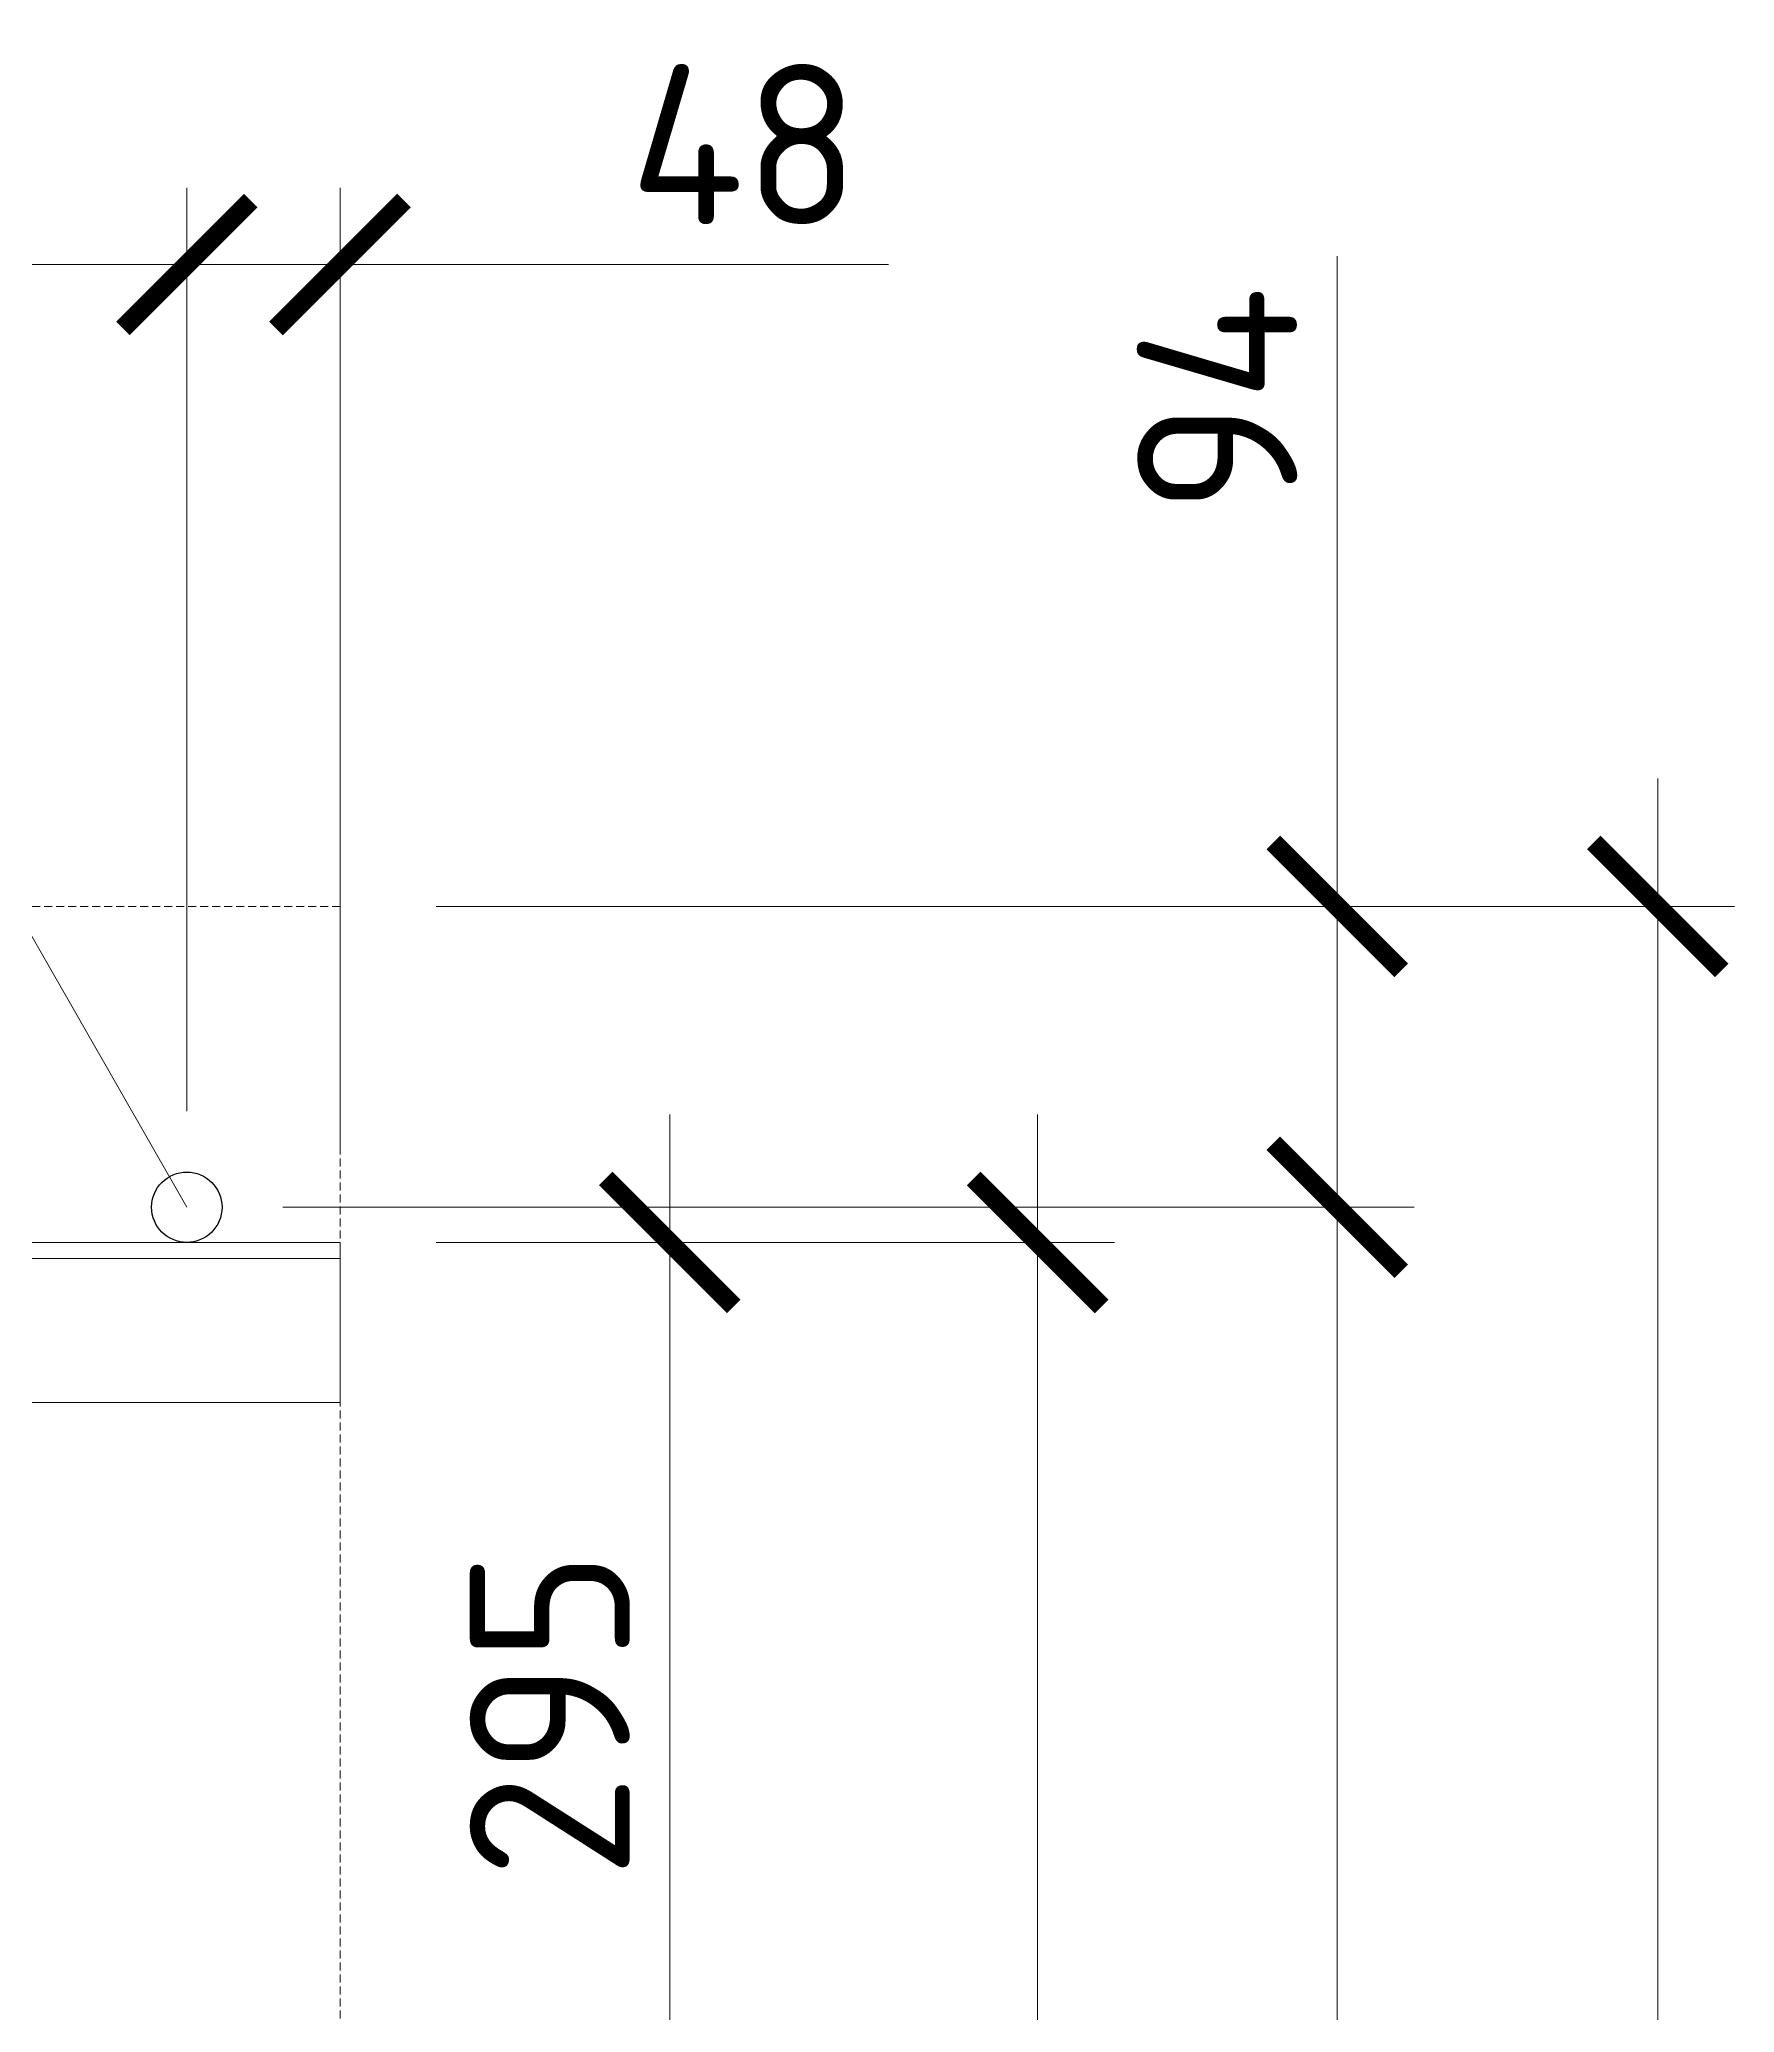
# Model space of a CAD drawing. Header units: millimetres. Extents: x -65574 to 111613, y -106550 to -50518.
# Drawn here: x 20617 to 21147, y -65539 to -64923 of the extents above; entities that cross this region are included whole.
import ezdxf

# ---------------------------------------------------------------- set-up
doc = ezdxf.new("R2010")
doc.units = ezdxf.units.MM
doc.linetypes.add('невидимая', pattern=[0.375, 0.25, -0.125])
doc.layers.get('Defpoints').update_dxf_attribs({"color": 6})
doc.styles.add('GOST-2.304_Type-B', font='GOST Common.ttf')
doc.dimstyles.new('УРСТ', dxfattribs={"dimtxt": 2.5, "dimasz": 2, "dimexe": 1.2, "dimexo": 1.5, "dimtad": 1, "dimdec": 0, "dimrnd": 1, "dimzin": 0, "dimdsep": 46, "dimtxsty": 'GOST-2.304_Type-B', "dimblk": 'ARCHTICK', "dimcen": 2, "dimdle": 2, "dimadec": 0, "dimazin": 0, "dimtfac": 1, "dimtdec": 0, "dimtmove": 1, "dimatfit": 0, "dimldrblk": 'NONE', "dimfxl": 1, "dimtolj": 1, "dimtzin": 0, "dimlwd": 15, "dimlwe": 15, "dimarcsym": 0})

# ---------------------------------------------------------------- blocks, each defined once
blk = doc.blocks.new('_ArchTick')
at = {"color": 0, "linetype": 'ByBlock', "const_width": 0.15}
blk.add_lwpolyline([(-0.5, -0.5), (0.5, 0.5)], dxfattribs=at)
blk = doc.blocks.new('*D322')
at = {"color": 0, "lineweight": 15, "ltscale": 100, "transparency": 16777216}
for p, q in [((18843.26, -65257.61), (18843.26, -64969)), ((20663.26, -65257.61), (20663.26, -64969)), ((18803.26, -64993), (20703.26, -64993))]:
    blk.add_line(p, q, dxfattribs=at)
at = {"layer": 'Defpoints', "color": 0, "lineweight": -2, "ltscale": 100, "transparency": 16777216}
for p in [(20663.26, -64993), (18843.26, -65287.61), (20663.26, -65287.61)]:
    blk.add_point(p, dxfattribs=at)
at = {"color": 0, "lineweight": 15, "ltscale": 100, "transparency": 16777216, "xscale": 40, "yscale": 40, "zscale": 40, "rotation": 180}
blk.add_blockref('_ArchTick', (18843.26, -64993), dxfattribs=at)
at = {"color": 0, "lineweight": 15, "ltscale": 100, "transparency": 16777216, "xscale": 40, "yscale": 40, "zscale": 40}
blk.add_blockref('_ArchTick', (20663.26, -64993), dxfattribs=at)
at = {"color": 0, "lineweight": 15, "ltscale": 100, "transparency": 16777216, "insert": (19753.26, -64955.5), "char_height": 50, "attachment_point": 5, "style": 'GOST-2.304_Type-B'}
blk.add_mtext('\\A1;13х140=1820', dxfattribs=at)
blk = doc.blocks.new('_None')
blk = doc.blocks.new('*D324')
at = {"color": 0, "lineweight": 15, "ltscale": 100, "transparency": 16777216}
for p, q in [((20663.26, -65257.61), (20663.26, -64969)), ((20711.15, -65268.61), (20711.15, -64969)), ((20663.26, -64993), (20623.26, -64993)), ((20663.26, -64993), (20711.15, -64993)), ((20663.26, -64993), (20711.15, -64993)), ((20711.15, -64993), (20751.15, -64993)), ((20882.55, -64993), (20711.15, -64993))]:
    blk.add_line(p, q, dxfattribs=at)
at = {"layer": 'Defpoints', "color": 0, "lineweight": -2, "ltscale": 100, "transparency": 16777216}
for p in [(20711.15, -64993), (20663.26, -65287.61), (20711.15, -65298.61)]:
    blk.add_point(p, dxfattribs=at)
at = {"color": 0, "lineweight": 15, "ltscale": 100, "transparency": 16777216, "xscale": 40, "yscale": 40, "zscale": 40}
blk.add_blockref('_ArchTick', (20663.26, -64993), dxfattribs=at)
at = {"color": 0, "lineweight": 15, "ltscale": 100, "transparency": 16777216, "xscale": 40, "yscale": 40, "zscale": 40, "rotation": 180}
blk.add_blockref('_ArchTick', (20711.15, -64993), dxfattribs=at)
at = {"color": 0, "lineweight": 15, "ltscale": 100, "transparency": 16777216, "insert": (20837.55, -64955.5), "char_height": 50, "attachment_point": 5, "style": 'GOST-2.304_Type-B'}
blk.add_mtext('\\A1;48', dxfattribs=at)
blk = doc.blocks.new('*D328')
at = {"color": 0, "lineweight": 15, "ltscale": 100, "transparency": 16777216}
for p, q in [((20929.2, -65258.61), (20929.2, -65928.61)), ((20741.15, -65298.61), (20953.2, -65298.61)), ((20741.15, -65888.61), (20953.2, -65888.61))]:
    blk.add_line(p, q, dxfattribs=at)
at = {"layer": 'Defpoints', "color": 0, "lineweight": -2, "ltscale": 100, "transparency": 16777216}
for p in [(20711.15, -65298.61), (20711.15, -65888.61), (20929.2, -65888.61)]:
    blk.add_point(p, dxfattribs=at)
at = {"color": 0, "lineweight": 15, "ltscale": 100, "transparency": 16777216, "xscale": 40, "yscale": 40, "zscale": 40}
for p, rotation in [((20929.2, -65298.61), 90), ((20929.2, -65888.61), 270)]:
    blk.add_blockref('_ArchTick', p, dxfattribs=dict(at, rotation=rotation))
at = {"color": 0, "lineweight": 15, "ltscale": 100, "transparency": 16777216, "insert": (20891.7, -65593.61), "char_height": 50, "attachment_point": 5, "rotation": 90, "style": 'GOST-2.304_Type-B'}
blk.add_mtext('\\A1;590', dxfattribs=at)
blk = doc.blocks.new('*D329')
at = {"color": 0, "lineweight": 15, "ltscale": 100, "transparency": 16777216}
for p, q in [((21022.85, -65247.61), (21022.85, -65939.61)), ((20693.26, -65287.61), (21046.85, -65287.61)), ((20711.15, -65899.61), (21046.85, -65899.61))]:
    blk.add_line(p, q, dxfattribs=at)
at = {"layer": 'Defpoints', "color": 0, "lineweight": -2, "ltscale": 100, "transparency": 16777216}
for p in [(20663.26, -65287.61), (20681.15, -65899.61), (21022.85, -65899.61)]:
    blk.add_point(p, dxfattribs=at)
at = {"color": 0, "lineweight": 15, "ltscale": 100, "transparency": 16777216, "xscale": 40, "yscale": 40, "zscale": 40}
for p, rotation in [((21022.85, -65287.61), 90), ((21022.85, -65899.61), 270)]:
    blk.add_blockref('_ArchTick', p, dxfattribs=dict(at, rotation=rotation))
at = {"color": 0, "lineweight": 15, "ltscale": 100, "transparency": 16777216, "insert": (20985.35, -65593.61), "char_height": 50, "attachment_point": 5, "rotation": 90, "style": 'GOST-2.304_Type-B'}
blk.add_mtext('\\A1;612', dxfattribs=at)
blk = doc.blocks.new('*U244')
at = {"linetype": 'ByBlock', "lineweight": 15, "ltscale": 100}
blk.add_lwpolyline([(54.31, -95.6), (-55.19, 95.6)], dxfattribs=at)
blk = doc.blocks.new('*U245')
at = {"color": 0, "linetype": 'ByBlock', "lineweight": -2, "transparency": 16777216}
blk.add_blockref('*U244', (1820, 0), dxfattribs=at)
blk = doc.blocks.new('*D331')
at = {"color": 0, "lineweight": 15, "ltscale": 100, "transparency": 16777216}
for p, q in [((21022.85, -64990.37), (21022.85, -65193.61)), ((21022.85, -65193.61), (21022.85, -65153.61)), ((20741.15, -65193.61), (21046.85, -65193.61)), ((21022.85, -65287.61), (21022.85, -65193.61)), ((21022.85, -65287.61), (21022.85, -65193.61)), ((20693.26, -65287.61), (21046.85, -65287.61)), ((21022.85, -65287.61), (21022.85, -65327.61))]:
    blk.add_line(p, q, dxfattribs=at)
at = {"layer": 'Defpoints', "color": 0, "lineweight": -2, "ltscale": 100, "transparency": 16777216}
for p in [(20711.15, -65193.61), (21022.85, -65193.61), (20663.26, -65287.61)]:
    blk.add_point(p, dxfattribs=at)
at = {"color": 0, "lineweight": 15, "ltscale": 100, "transparency": 16777216, "xscale": 40, "yscale": 40, "zscale": 40}
for p, rotation in [((21022.85, -65193.61), 270), ((21022.85, -65287.61), 90)]:
    blk.add_blockref('_ArchTick', p, dxfattribs=dict(at, rotation=rotation))
at = {"color": 0, "lineweight": 15, "ltscale": 100, "transparency": 16777216, "insert": (20985.35, -65035.37), "char_height": 50, "attachment_point": 5, "rotation": 90, "style": 'GOST-2.304_Type-B'}
blk.add_mtext('\\A1;94', dxfattribs=at)
blk = doc.blocks.new('*D332')
at = {"color": 0, "lineweight": 15, "ltscale": 100, "transparency": 16777216}
for p, q in [((21123.04, -65153.61), (21123.04, -66033.61)), ((20741.15, -65193.61), (21147.04, -65193.61)), ((20741.15, -65993.61), (21147.04, -65993.61))]:
    blk.add_line(p, q, dxfattribs=at)
at = {"layer": 'Defpoints', "color": 0, "lineweight": -2, "ltscale": 100, "transparency": 16777216}
for p in [(20711.15, -65193.61), (20711.15, -65993.61), (21123.04, -65993.61)]:
    blk.add_point(p, dxfattribs=at)
at = {"color": 0, "lineweight": 15, "ltscale": 100, "transparency": 16777216, "xscale": 40, "yscale": 40, "zscale": 40}
for p, rotation in [((21123.04, -65193.61), 90), ((21123.04, -65993.61), 270)]:
    blk.add_blockref('_ArchTick', p, dxfattribs=dict(at, rotation=rotation))
at = {"color": 0, "lineweight": 15, "ltscale": 100, "transparency": 16777216, "insert": (21085.54, -65593.61), "char_height": 50, "attachment_point": 5, "rotation": 90, "style": 'GOST-2.304_Type-B'}
blk.add_mtext('\\A1;800', dxfattribs=at)
blk = doc.blocks.new('*D333')
at = {"color": 0, "lineweight": 15, "ltscale": 100, "transparency": 16777216}
for p, q in [((20814.2, -65258.61), (20814.2, -65633.61)), ((20741.15, -65298.61), (20838.2, -65298.61)), ((20741.15, -65593.61), (20838.2, -65593.61))]:
    blk.add_line(p, q, dxfattribs=at)
at = {"layer": 'Defpoints', "color": 0, "lineweight": -2, "ltscale": 100, "transparency": 16777216}
for p in [(20711.15, -65298.61), (20711.15, -65593.61), (20814.2, -65593.61)]:
    blk.add_point(p, dxfattribs=at)
at = {"color": 0, "lineweight": 15, "ltscale": 100, "transparency": 16777216, "xscale": 40, "yscale": 40, "zscale": 40}
for p, rotation in [((20814.2, -65298.61), 90), ((20814.2, -65593.61), 270)]:
    blk.add_blockref('_ArchTick', p, dxfattribs=dict(at, rotation=rotation))
at = {"color": 0, "lineweight": 15, "ltscale": 100, "transparency": 16777216, "insert": (20776.7, -65446.11), "char_height": 50, "attachment_point": 5, "rotation": 90, "style": 'GOST-2.304_Type-B'}
blk.add_mtext('\\A1;295', dxfattribs=at)
blk = doc.blocks.new('*U289')
at = {"lineweight": 30}
blk.add_circle((0, 0), 11, dxfattribs=at)
blk = doc.blocks.new('*U290')
at = {"color": 0, "linetype": 'ByBlock', "lineweight": -2, "transparency": 16777216}
blk.add_blockref('*U289', (1820, 0), dxfattribs=at)

msp = doc.modelspace()

# ---------------------------------------------------------------- linework, layer by layer
at = {"lineweight": 15, "ltscale": 100}
msp.add_line((20711.15, -65303.61), (18811.15, -65303.61), dxfattribs=at)
at = {"linetype": 'невидимая', "lineweight": 15, "ltscale": 10}
msp.add_lwpolyline([(18811.15, -65993.61), (18811.15, -65193.61), (20711.15, -65193.61), (20711.15, -65993.61)], close=True, dxfattribs=at)
at = {"lineweight": 15, "ltscale": 100}
msp.add_lwpolyline([(18911.15, -65348.61), (18811.15, -65348.61), (18811.15, -65298.61), (20711.15, -65298.61), (20711.15, -65348.61), (20611.15, -65348.61)], dxfattribs=at)

# ---------------------------------------------------------------- block references
for name, p in [('*U245', (18788.95, -65192.01)), ('*U290', (18843.26, -65287.61))]:
    msp.add_blockref(name, p)

# ---------------------------------------------------------------- dimensions: what is measured, and where the dimension line sits
dim = msp.add_linear_dim(base=(20663.26, -64993), p1=(18843.26, -65287.61), p2=(20663.26, -65287.61), angle=0, text='13х140=<>', dimstyle='УРСТ', override={"dimtxsty": 'GOST-2.304_Type-B'}, dxfattribs=at)
dim.commit()
dim.dimension.update_dxf_attribs({"geometry": '*D322', "text_midpoint": (19753.26, -64955.5)})
for base, p2, angle, picture, middle in [((20711.15, -64993), (20711.15, -65298.61), 0, '*D324', (20837.55, -65004.83)), ((21022.85, -65193.61), (20711.15, -65193.61), 90, '*D331', (21026.8, -65035.37))]:
    dim = msp.add_linear_dim(base=base, p1=(20663.26, -65287.61), p2=p2, angle=angle, dimstyle='УРСТ', override={"dimtxsty": 'GOST-2.304_Type-B'}, dxfattribs=at)
    dim.commit()
    dim.dimension.update_dxf_attribs({"geometry": picture, "text_midpoint": middle, "dimtype": 160})
for base, p1, p2, picture, middle in [((21123.04, -65993.61), (20711.15, -65193.61), (20711.15, -65993.61), '*D332', (21085.54, -65593.61)), ((21022.85, -65899.61), (20663.26, -65287.61), (20681.15, -65899.61), '*D329', (20985.35, -65593.61)), ((20929.2, -65888.61), (20711.15, -65298.61), (20711.15, -65888.61), '*D328', (20891.7, -65593.61)), ((20814.2, -65593.61), (20711.15, -65298.61), (20711.15, -65593.61), '*D333', (20776.7, -65446.11))]:
    dim = msp.add_linear_dim(base=base, p1=p1, p2=p2, angle=90, dimstyle='УРСТ', override={"dimtxsty": 'GOST-2.304_Type-B'}, dxfattribs=at)
    dim.commit()
    dim.dimension.update_dxf_attribs({"geometry": picture, "text_midpoint": middle})

doc.saveas('drawing.dxf')
